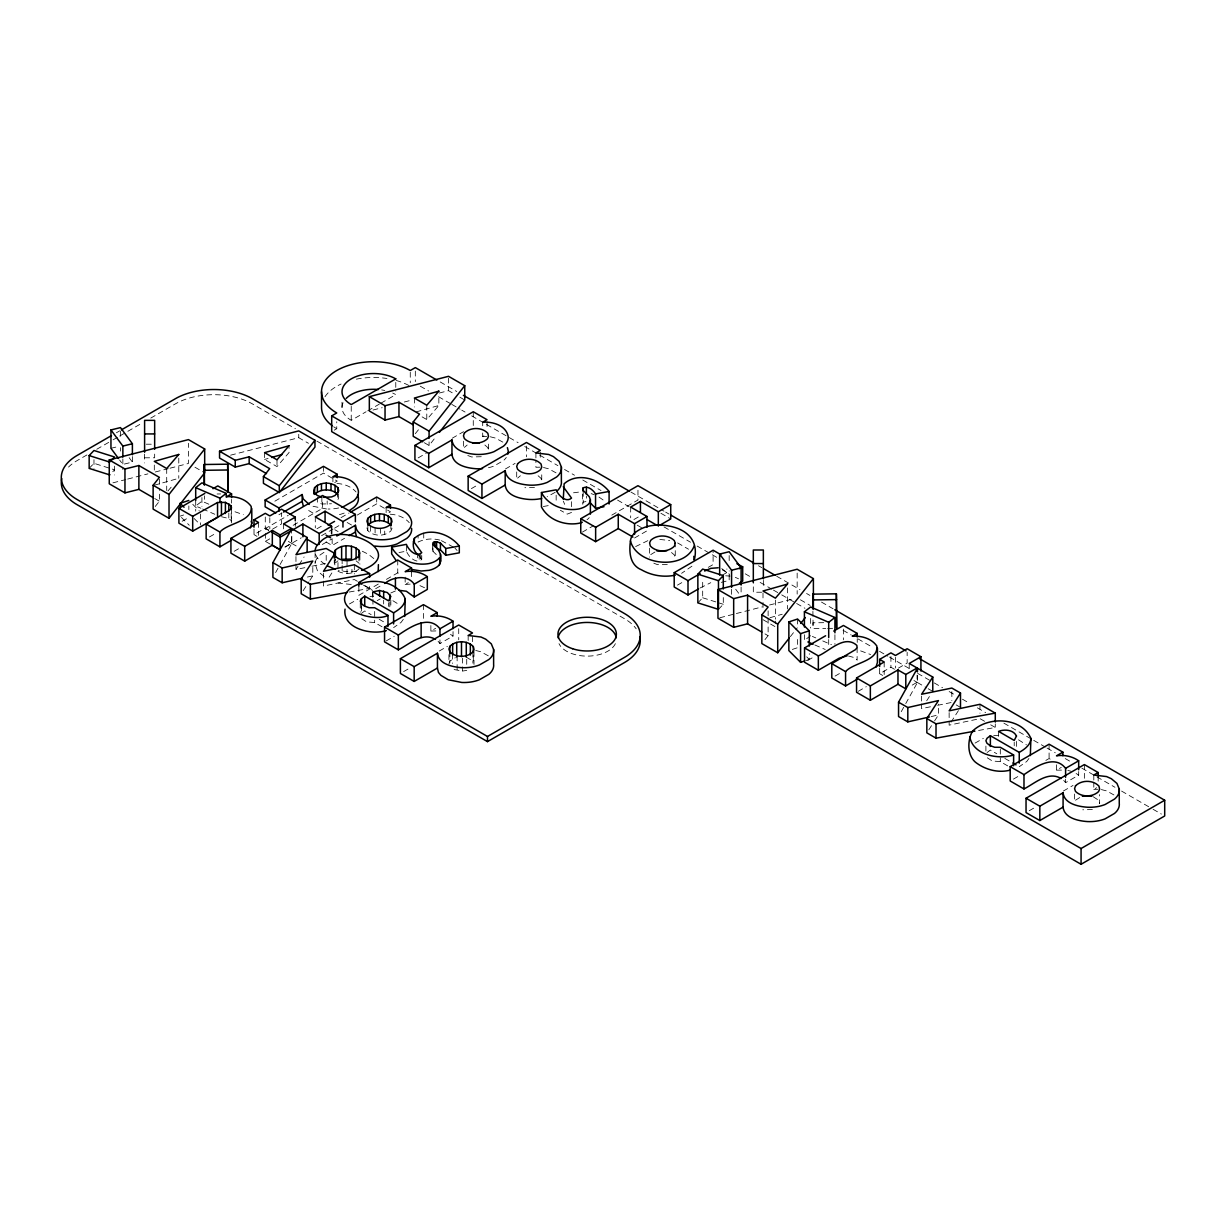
<?xml version="1.0" encoding="UTF-8"?>
<svg xmlns="http://www.w3.org/2000/svg" width="1226" height="1226" viewBox="0 0 1226 1226"><rect width="100%" height="100%" fill="white"/><g stroke="black" fill="none" stroke-linecap="round" stroke-linejoin="round"><path stroke-width="0.75" stroke-dasharray="5 3.75" d="M448.931 663.879L449.865 661.105L455.352 657.672M335.388 559.255L334.254 565.447L334.254 559.96M366.911 527.916L367.831 530.689C373.777 536.59 384.749 536.62 390.864 530.919L391.952 528.483L391.278 525.402M275.605 572.557L279.206 566.09M280.11 564.466L291.803 543.425L291.803 534.184M901.248 711.678L904.849 705.195M905.753 703.571L917.446 682.53L917.446 673.58M329.166 577.17L332.951 571.239M951.024 722.206L958.594 710.344M303.129 590.763L308.937 581.798M309.902 580.312L312.799 575.822L312.799 564.726M928.772 729.868L933.614 722.405M934.58 720.903L938.442 714.927L938.442 704.184M304.86 567.669L295.956 569.477L297.995 566.351M299.006 564.788L304.094 556.972M926.687 700.766L930.749 694.514M403.293 619.36L401.071 622.41L393.607 627.605M1028.936 758.465L1026.714 761.515L1019.25 766.71M424.319 442.739L429.085 445.482L435.996 436.686M790.372 636.616L797.283 627.819M155.227 506.491L159.411 501.235L159.411 488.392M415.292 433.682L418.449 429.744M764.978 639.635L768.12 635.696L768.12 618.486M436.272 554.55L432.977 551.332L433.422 549.156M582.764 504.3L583.208 502.124L586.396 501.465L586.396 496.101M167.916 490.967L172.743 485.343M264.586 452.655L264.586 459.444L276.999 466.6L289.06 452.532L289.06 447.429M422.127 416.886L426.786 419.568L438.847 405.484L438.847 394.741M89.161 468.393L93.973 463.305L114.585 469.819L109.758 474.906M697.855 602.855L702.682 597.767L702.682 578.641M718.467 609.368L723.294 604.28L723.294 594.717M691.924 566.182L681.595 573.324M419.169 554.29L419.169 561.079L421.744 559.485L421.744 552.681M571.531 512.437L567.224 514.123L560.374 510.292M464.393 447.383L467.167 445.038M358.957 568.879C353.609 574.381 344.567 574.565 337.978 571.301L337.978 558.474M517.617 478.109L520.391 475.765M1075.508 800.21L1080.995 796.777M335.388 562.918L337.978 560.803M650.745 554.627L655.772 551.516M810.631 635.666L804.409 640.447L804.409 634.716M361.425 613.444L364.735 610.931L371.141 614.64M987.068 752.549L990.378 750.036L996.784 753.745M555.179 492.316L547.194 496.76M323.986 552.328L320.262 554.857A27.769 16.03 0 0 0 315.097 563.608L317.565 571.132L326.162 578.12M635.635 546.566L647.834 540.681M349.425 603.974L357.701 599.284M975.068 743.094L983.344 738.389M116.409 432.763L119.673 430.878M86.939 454.938L77.115 460.608A54.005 31.171 0 0 0 68.533 467.06M96.762 449.268L111.489 440.762M113.129 439.812L118.033 436.977M119.673 436.027L126.217 432.257M127.856 431.307L142.599 422.801M150.783 418.081L175.333 403.906A54.511 31.462 0 0 1 252.418 403.906L295.42 428.732M334.223 430.157L336.752 428.702L336.752 421.698M343.081 402.772A31.493 18.191 0 0 0 351.234 420.334L366.084 411.767M367.739 410.817L379.278 404.151M380.934 403.185L395.783 394.619A31.493 18.191 0 0 0 392.688 393.056M182.138 521.28L188.62 517.541M209.416 536.988L215.975 533.203M274.854 501.189L323.48 473.113L337.257 481.082L332.905 483.596M278.93 514.751L282.026 512.974M254.012 529.065L254.012 534.613L265.276 528.115L269.812 530.72M270.348 544.206L265.383 541.34L265.383 528.529L288.279 515.318M234.166 551.302L240.664 547.547M272.724 529.034L281.49 523.977L281.49 512.882M265.383 541.34L270.287 538.52M293.183 525.31L322.591 508.315L322.591 499.166M418.158 457.896L426.265 453.206M452.195 438.249L463.535 431.69M284.984 546.934L291.436 543.21L291.436 530.26M285.122 547.133L301.289 537.8M316.936 528.774L323.434 525.004M341.043 517.633L349.149 512.958M482.692 432.977L482.692 436.563L485.588 434.878M321.595 535.655L332.951 529.111M334.56 528.176L339.433 525.356M357.256 515.073L376.704 503.84L390.481 511.809L386.129 514.322M322.3 544.497L331.602 539.118M326.024 541.953L332.154 545.493L344.552 538.321M471.382 488.622L476.255 485.818M505.418 468.976L515.135 463.367M378.298 584.082L358.85 595.3L358.85 586.151M386.389 579.392L397.745 572.849L400.795 574.611M375.662 588.695L381.715 585.2M377.179 600.648L380.198 598.901M405.162 577.155L405.162 584.48L408.335 582.641M386.175 640.937L394.266 636.263M582.396 532.115L593.828 525.51M611.805 515.119L637.964 500.024L637.964 489.266M430.862 625.521L430.862 631.068L435.644 628.31M633.919 519.533L640.432 515.778M438.08 641.29L439.95 643.573L453.038 636.018L453.038 630.47M634.562 537.984L646.976 530.827M403.63 671.603L410.112 667.864M439.291 651.021L447.383 646.347M677.457 585.139L683.939 581.4M708.245 567.362L713.103 564.558L713.103 550.213M700.107 587.99L710.789 582.672M722.114 575.27L726.895 572.511L726.895 568.925M807.796 660.385L814.279 656.646M835.075 676.093L841.618 672.308M879.655 668.354L879.655 673.733L890.919 667.22L895.455 669.825M858.185 691.341L866.307 686.652M898.367 668.139L907.148 663.082L907.148 652.324M912.236 685.104L917.079 682.315L917.079 675.143M1013.442 779.108L1019.925 775.368M1045.839 760.411L1049.088 758.526L1052.153 760.304M1056.505 764.794L1056.505 770.173L1061.287 767.415M1063.724 780.41L1065.593 782.678L1078.681 775.123L1078.681 771.552M1029.273 810.708L1035.755 806.969M1063.31 791.061L1073.026 785.452M1093.807 782.219L1093.807 789.375L1096.703 787.705M390.818 592.986L395.431 590.963M439.843 540.114C432.64 538.199 424.778 538.689 418.081 542.091L418.081 535.302M180.145 516.146L183.624 514.981M792.333 649.443L797.559 647.696L797.559 636.233M805.819 660.599L809.298 659.45L809.298 653.703M154.307 485.22L177.034 478.799M416.12 411.921L438.847 405.484M264.586 459.444L268.08 458.463M770.005 617.689L782.234 614.241M373.01 410.036L382.221 407.676M404.319 402.005L411.691 400.105M439.322 393.025L448.532 390.665L453.405 393.469M112.93 482.845L125.834 479.535M127.673 479.06L147.932 473.864M155.304 471.979L168.192 468.669M170.046 468.194L188.467 463.459L188.467 443.276M230.595 455.183L298.746 437.697L308.477 443.306M719.8 617.766L734.527 613.996M736.382 613.521L762.158 606.901M769.53 605.016L793.483 598.87M110.953 448.302L118.891 446.341M132.393 456.578L132.393 462.079L122.861 464.424L119.612 460.026M721.24 582.365L729.179 580.404L729.179 570.841M307.404 577.048L312.799 575.822M931.239 716.566L938.442 714.927M311.971 566.213L326.208 563.286L326.208 552.19M930.503 706.774L921.6 708.597L921.6 703.218M937.614 705.318L951.851 702.391M543.287 506.522L548.804 505.51M399.017 552.543L406.373 551.179C408.396 555.822 412.227 560.236 417.438 561.156L417.438 554.367M349.257 592.035L369.624 588.357L369.624 584.664M978.609 730.466L995.282 727.462L995.282 723.876M481.266 456.7L471.658 456.976L467.137 455.26M317.35 497.204L317.35 502.292L321.871 504.009L331.48 503.748M534.49 487.442L524.881 487.703M454.11 669.549L462.432 671.066L466.723 670.423M1092.366 809.528L1082.773 809.804M573.523 492.791L580.266 491.917M667.296 564.634L657.504 564.65L653.335 563.01M356.628 571.255L344.629 571.393L338.238 570.243M405.162 584.48L410.342 584.097M430.862 631.068L438.969 630.854M1056.505 770.173L1066.084 770.035M382.068 626.793L374.666 622.517L366.635 621.889L361.256 618.41M1007.711 765.898L1000.309 761.622L992.278 760.994L986.899 757.515M369.961 596.418L373.7 596.173M993.734 735.661L999.343 735.278M482.692 436.563L486.722 436.441M539.946 467.167L535.915 467.29L535.915 460.118M1093.807 789.375L1097.837 789.268M217.079 493.986L220.68 493.94M823.734 622.67L812.899 622.808L813.129 628.601L825.772 628.432M827.581 628.417L833.006 628.34M146.277 444.21L151.304 444.21M144.607 457.788L154.66 457.788L154.66 450.448M761.683 592.235L753.316 592.235L753.316 582.059M351.264 584.48L338.238 583.07M659.833 539.44L669.718 540.543M725.7 575.806L730.098 576.067M326.53 508.989L312.967 506.277M336.935 483.473C344 483.902 351.341 486.461 356.046 491.963M390.159 514.2C397.224 514.629 404.565 517.188 409.269 522.69M221.446 516.728L228.818 518.521L231.193 520.606L231.469 522.904M848.407 655.987L854.461 657.642L856.836 659.711M1067.831 770.464L1071.294 771.307M490.262 436.778L495.503 438.096L503.442 442.463M543.486 467.504L548.727 468.822L556.665 473.19M1101.377 789.59L1106.618 790.908L1114.557 795.291M475.734 650.485L480.975 651.803L488.913 656.186M860.621 650.883L870.613 654.531M234.978 511.778L243.33 514.644M702.682 597.767L723.294 604.28M591.193 493.634L594.303 494.722M441.406 540.666L453.528 547.148M1093.27 796.777L1098.956 800.471L1099.63 803.551L1099.63 794.586M466.278 657.136L473.313 661.366L473.313 655.818M812.363 636.417L815.826 637.918M822.769 640.937L831.443 644.692M814.815 644.968L825.221 649.474M208.864 504.223L201.922 501.204L195.7 506.001L200.911 508.254M202.642 509.005L214.795 514.261M735.309 577.323L738.527 578.795M419.951 585.63L424.778 587.836M721.716 568.603L729.608 574.366M312.967 513.066L305.626 508.667M677.626 542.934L688.522 549.217M362.268 551.24L368.367 554.244L375.386 559.822M1018.515 739.83L1026.453 744.872M392.872 600.725L399.477 604.832M440.195 381.945L456.777 391.523M630.854 492.024L664.017 511.165M665.672 512.131L668.982 514.046M758.511 565.738L761.821 567.653M776.748 576.266L799.965 589.66M806.585 593.491L809.911 595.407M821.512 602.104L833.113 608.801M459.888 397.209L464.746 400.028M660.906 513.265L670.729 518.95M800.409 599.79L810.141 605.414M420.303 386.205L428.594 390.987M438.54 396.734L450.141 403.431M451.796 404.396L460.087 409.178M461.742 410.143L465.068 412.059M471.688 415.875L484.96 423.537M486.615 424.502L518.123 442.678M524.743 446.509L538.015 454.172M539.67 455.122L557.907 465.65M564.542 469.481L574.488 475.228M582.779 480.01L601.016 490.538M617.597 500.116L629.199 506.813M664.017 526.919L690.544 542.229M697.165 546.06L717.072 557.539M745.255 573.814L750.22 576.695M760.166 582.427L771.782 589.124M773.437 590.089L780.058 593.92M781.728 594.871L794.984 602.533M796.639 603.483L804.93 608.28M843.059 630.287L851.35 635.083M857.985 638.899L872.912 647.512M879.532 651.343L887.823 656.14M889.494 657.09L909.385 668.584M917.676 673.365L932.588 681.978M934.258 682.928L942.533 687.725M949.169 691.556L955.805 695.372M962.441 699.203L969.061 703.034M977.352 707.816L985.643 712.612M1003.879 723.141L1032.062 739.416M1033.733 740.366L1045.334 747.063M1046.989 748.029L1055.28 752.81M1065.225 758.557L1071.861 762.388M1081.807 768.12L1114.97 787.276M1121.591 791.092L1151.444 808.332M1153.099 809.283L1161.39 814.064M722.298 569.86L726.895 572.511M913.937 680.507L917.079 682.315M917.446 682.53L926.657 687.847M928.189 688.736L932.787 691.387M956.173 704.889L960.494 707.387M984.57 721.286L979.972 718.635L949.139 725.164L949.139 719.785M990.685 724.811L995.282 727.462M637.183 525.172L643.711 528.942M879.655 673.733L882.674 675.465M1004.814 758.373L1011.22 762.082M763.001 619.666L775.414 626.838L775.414 621.107M764.963 633.873L768.12 635.696M316.921 441.145L624.54 618.747A53.592 30.941 0 0 1 636.156 628.785M347.173 522.506L353.732 526.291M334.836 529.709L338.085 531.578M194.949 467.213L204.681 472.822M288.294 541.402L291.436 543.21M291.803 543.425L297.949 546.965M357.394 581.293L354.329 579.53L323.495 586.059L323.495 580.511M365.041 585.706L369.624 588.357M265.383 528.529L268.693 530.429M363.448 585.139L372.627 590.442M254.012 534.613L257.016 536.36M379.171 619.268L385.577 622.977M154.675 498.507L159.411 501.235M1076.121 773.514L1078.681 775.123M450.478 634.409L453.038 636.018M324.89 564.45L317.565 558.305L315.572 554.612M598.993 497.066L604.755 501.127M671.496 552.528L674.315 554.918L675.265 557.738L675.265 545.202M356.122 560.818L358.942 563.209M538.091 475.749L541.064 478.37L541.739 481.45L541.739 472.485M484.868 445.023L487.841 447.643L488.515 450.724L488.515 441.758M806.693 656.83L809.298 659.45M192.758 504.346L199.286 510.874M194.076 518.46L199.286 523.686M181.448 517.449L189.279 525.28M418.572 554.98L421.744 559.485M454.969 548.16L457.129 550.505M735.677 589.2L741.102 596.541M129.144 457.681L132.393 462.079M563.27 501.097L564.68 504.33M338.054 494.676L338.728 497.756L337.64 500.193L337.64 493.404M1098.159 776.119L1098.159 781.483M1093.807 775.047L1093.807 780.426M1084.366 764.564L1084.366 778.908M1074.589 794.019L1074.589 801.191M1065.593 779.092L1065.593 782.678M1049.088 744.197L1049.088 758.526M1016.477 741.408L1016.477 748.565M1014.224 742.22L1014.224 745.791M1000.309 749.086L1000.309 761.622M998.592 731.401L998.592 736.765M985.903 746.082L985.903 751.461M979.972 704.291L979.972 713.256M951.851 691.648L951.851 700.613M949.139 712.628L949.139 717.992M921.6 696.046L921.6 701.425M909.232 663.45L909.232 668.829M895.455 657.289L895.455 668.032M890.919 656.462L890.919 667.22M884.176 662.009L884.176 674.545M857.235 638.807L857.235 642.393M857.112 647.68L857.112 660.232M843.442 629.045L843.442 639.803M834.921 634.731L834.921 644.278M828.699 639.512L828.699 647.159M812.899 611.345L813.129 628.601M810.631 618.456L810.631 628.019M797.559 619.023L797.559 626.67M797.161 573.078L797.161 594.104M787.475 587.898L787.475 608.924M775.414 600.081L775.414 619.191M768.12 610.839L768.12 616.571M763.354 580.373L763.354 588.848M763.001 592.909L763.001 600.556M763.001 602.472L763.001 610.119M741.102 586.978L741.102 594.625M731.57 589.323L731.57 595.054M729.179 555.562L729.179 561.293M649.611 548.206L649.611 557.156M630.67 507.074L630.67 517.832M583.208 491.365L583.208 502.124M582.442 494.078L582.442 503.043M571.531 501.695L571.531 507.074M556.16 495.181L556.16 502.338M540.268 452.225L540.268 459.398M535.915 452.946L535.915 458.325M526.49 446.065L526.49 456.808M516.698 471.933L516.698 479.09M487.044 421.499L487.044 428.671M482.692 422.219L482.692 425.805M473.987 651.496L473.987 664.446M473.267 411.752L473.267 426.081M472.899 652.079L472.899 663.174M472.516 636.662L472.516 642.209M468.163 635.482L468.163 641.029M466.723 659.327L466.723 664.875M463.474 441.191L463.474 448.364M462.432 658.117L462.432 671.066M458.723 628.708L458.723 639.803M457.129 655.895L457.129 670.683M452.609 654.194L452.609 663.435M449.85 651.849L449.85 662.944M448.931 654.623L448.931 662.025M448.532 378.114L448.532 390.665M439.95 639.88L439.95 643.573M432.977 547.945L432.977 551.332M432.655 544.988L432.655 550.076M429.085 441.896L429.085 445.482M426.786 405.239L426.786 419.568M423.736 533.034L423.736 539.823M423.445 604.633L423.445 619.421M420.748 553.692L420.748 560.481M415.323 371.095L415.323 381.592M414.373 398.067L414.373 407.032M411.522 571.653L411.522 577.139M410.266 372.275L410.266 382.757M406.373 546.076L406.373 551.179M397.745 560.021L397.745 572.849M395.783 382.374L395.783 391.125M390.864 524.13L390.864 530.919M390.833 600.158L390.833 607.56M389.807 601.843L389.807 607.391M388.581 602.702L388.581 606.41M386.129 507.533L386.129 512.621M384.703 531.073L384.703 534.475M383.661 600.28L383.661 603.974M380.397 528.314L380.397 535.103M376.704 497.051L376.704 503.84M375.095 527.946L375.095 534.735M374.666 611.422L374.666 622.517M372.949 591.836L372.949 597.384M372.949 599.223L372.949 604.77M372.627 592.265L372.627 597.767M370.574 526.23L370.574 533.019M367.831 525.602L367.831 530.689M361.425 606.058L361.425 611.605M361.256 603.621L361.256 611.008M360.26 602.993L360.26 612.249M359.892 555.056L359.892 564.205M358.957 556.052L358.957 563.378M354.329 564.742L354.329 573.983M351.939 569.278L351.939 572.94M351.234 406.342L351.234 420.334M347.035 560.665L347.035 573.492M342.008 402.235L342.008 407.476M342.131 560.129L342.131 563.791M342.131 565.615L342.131 572.94M334.913 555.792L334.913 564.941M332.905 476.807L332.905 481.895M332.154 538.689L332.154 545.493M327.173 500.99L327.173 504.376M323.48 466.324L323.48 473.113M323.495 573.109L323.495 578.657M321.871 497.22L321.871 504.009M315.297 516.882L315.297 527.87M315.097 552.62L315.097 563.608M298.746 434.295L298.746 437.697M295.956 556.543L295.956 562.09M295.956 563.945L295.956 569.477M295.282 522.69L295.282 526.383M283.589 523.885L283.589 529.433M276.999 459.811L276.999 466.6M269.812 517.786L269.812 528.881M265.276 517.02L265.276 528.115M258.533 522.445L258.533 535.379M231.576 499.411L231.576 503.104M231.469 508.116L231.469 521.065M231.193 513.219L231.193 520.606M228.818 512.974L228.818 518.521M204.42 495.871L204.42 499.304M201.922 497.541L201.922 506.369M200.589 514.016L200.589 524.989M195.7 500.484L195.7 511.15M188.85 505.924L188.85 509.587M178.781 458.11L178.781 478.293M166.705 468.531L166.705 490.538M159.411 479.213L159.411 486.553M154.307 465.037L154.307 470.539M144.607 454.11L144.607 462.938M122.861 458.922L122.861 469.589M120.485 431.261L120.485 438.601M120.485 447.674L120.485 451.107M114.585 466.156L114.585 474.983M93.973 459.643L93.973 468.47M336.752 428.702A51.967 30.006 0 0 1 333.702 426.771M324.982 396.734A51.967 30.006 0 0 1 341.104 384.014M356.352 379.156A51.967 30.006 0 0 1 386.956 378.497M396.075 380.443A51.967 30.006 0 0 1 410.266 386.267M381.669 389.914A31.493 18.191 0 0 1 384.795 390.496M615.375 643.65A29.179 16.842 0 0 1 587.177 656.125A29.179 16.842 0 0 1 558.995 643.65M344.184 513.066A27.125 15.662 0 0 1 338.667 514.767M338.667 507.962A27.125 15.662 0 0 1 328.093 509.035M488.454 467.719A27.125 15.662 0 0 0 493.971 466.033L503.38 460.624A27.217 15.708 0 0 0 506.292 457.482M589.246 517.633A19.677 11.371 0 0 1 586.993 519.747"/><path stroke-width="1.5" d="M231.576 497.557L231.576 493.863L226.687 496.699C235.653 496.024 245.798 498.783 251.161 506.399C253 521.755 227.53 523.042 219.929 532.053L206.152 524.084L206.152 538.873L219.929 546.842L231.484 540.16M251.79 508.483L251.79 523.272L250.334 527.992M857.235 637.014L857.235 633.428L852.331 636.263C861.296 635.589 871.441 638.348 876.805 645.964C878.644 661.32 853.173 662.607 845.572 671.603L831.795 663.649L831.795 677.978L845.572 685.947L857.143 679.265M387.983 615.421C373.761 622.9 330.039 609.061 349.425 589.185C365.762 576.756 396.611 578.626 405.27 598.886C404.902 605.583 398.894 609.736 393.607 612.816L364.735 596.143L361.425 598.656L360.26 601.154L361.256 603.621L364.383 606.058L369.103 607.713L374.666 607.728L387.983 615.421L387.983 626.517M404.687 616.448L405.27 598.886M1010.316 770.097C998.255 773.299 985.076 769.729 975.36 762.143C967.053 754.94 967.437 740.197 972.448 731.248C987.987 715.754 1021.687 717.271 1030.913 738.435C1030.545 745.147 1024.538 749.301 1019.25 752.381L990.378 735.707L987.068 738.221L985.903 740.703L986.899 743.171L990.026 745.623L994.746 747.278L1000.309 747.293L1013.626 754.986L1013.626 765.744M1030.33 755.553L1030.913 738.435M378.19 571.592L378.405 564.65M694.238 545.861C684.614 570.795 636.984 565.738 630.455 540.972A27.769 16.03 0 0 1 635.635 532.222C645.642 524.483 659.404 523.793 671.342 526.506C688.292 530.337 698.943 541.923 694.238 560.205L693.778 556.343M418.572 554.98C412.901 551.455 412.288 544.145 414.357 538.367C427.583 526.49 449.222 533.187 459.306 546.045L459.306 552.834L445.758 555.286L440.425 549.876L436.609 548.512L436.609 541.723L433.422 542.367L432.977 544.543C439.552 549.003 443.122 557.11 439.475 564.665A19.677 11.371 0 0 1 429.039 570.335L421.208 571.01L411.875 569.477M563.27 499.304L564.144 483.78C577.369 471.918 599.008 478.6 609.092 491.473L609.092 504.009M345.042 609.123C342.1 628.494 371.509 635.42 386.328 630.608M313.687 493.802L314.607 487.626C320.691 481.557 332.154 481.557 338.054 487.887L338.728 490.967L335.066 495.488L331.48 496.959L323.649 497.342M367.831 518.353L366.911 521.127L367.831 523.9C373.777 529.801 384.749 529.831 390.864 524.13L391.952 521.694L391.278 518.613C385.378 512.284 373.915 512.284 367.831 518.353L367.831 525.142C373.915 519.073 385.378 519.088 391.278 525.402L391.278 518.613M439.475 564.665L440.609 554.428M449.865 646.317L448.931 649.09L449.85 651.849C455.811 657.764 466.784 657.78 472.899 652.079L473.987 649.642L473.313 646.562C467.412 640.248 455.949 640.233 449.865 646.317L449.865 653.703M604.004 506.721L595.545 508.254L595.545 493.909C593.139 490.002 588.02 485.634 583.208 487.779L582.764 489.971L589.277 496.729L590.396 499.84L589.262 503.304A19.677 11.371 0 0 1 578.825 508.959C564.834 511.564 548.16 505.618 541.448 492.53L556.16 489.802C558.121 495.105 565.83 503.166 571.531 498.108L563.27 486.753M334.254 552.635L335.388 550.106C341.625 544.252 352.858 544.375 358.942 550.382L359.892 553.217L358.957 556.052C352.72 562.274 340.966 562.274 334.913 555.792L334.254 552.635L334.254 558.121M875.977 667.097L877.433 662.377L877.433 648.048M301.994 578.274L282.164 582.764L272.908 577.415L272.908 562.627L291.803 528.636L307.144 537.494L307.144 552.282M929.431 716.98L907.807 721.869L898.551 716.536L898.551 702.192L917.446 668.201L932.787 677.058L932.787 691.387M307.144 537.494L295.956 554.688L326.208 548.497L334.851 553.478L323.495 571.27L354.329 564.742L369.624 573.569L369.624 577.262M932.787 677.058L921.6 694.253L951.851 688.062L960.494 693.042L949.139 710.835L979.972 704.291L995.282 713.134L995.282 722.083M347.402 592.373L310.377 599.054L301.198 593.752L301.198 578.963L312.799 561.033L282.164 567.975L272.908 562.627M974.9 731.14L936.02 738.159L926.841 732.857L926.841 718.528L938.442 700.598L907.807 707.54L898.551 702.192M109.252 459.934L124.96 469.006L138.875 465.528L159.411 477.374L153.127 485.266L153.127 509.127L169.019 518.291L169.019 494.43L204.681 448.977L188.467 439.613L109.252 459.934L109.252 483.795L124.96 492.867L138.875 489.373L153.097 497.587M169.019 518.291L204.681 472.822L204.681 448.977M219.546 451.229L235.254 460.302L249.169 456.823L269.705 468.669L263.421 476.562L263.421 483.35L279.298 492.515L279.298 485.726L314.959 440.272L298.746 430.908L219.546 451.229L219.546 458.018L235.254 467.091L249.169 463.612L266.548 473.634M279.298 492.515L314.959 447.061L314.959 440.272M429.085 438.326L429.085 431.154L464.746 385.684L448.532 376.321L369.332 396.642L369.332 410.986L385.041 420.058L398.956 416.579L413.177 424.778M439.444 432.288L464.746 400.028L464.746 385.684M717.961 589.568L733.669 598.64L747.584 595.162L768.12 607.023L761.836 614.9L761.836 643.573L777.713 652.753L777.713 624.08L813.39 578.611L797.161 569.247L717.961 589.568L717.961 618.241L733.669 627.314L747.584 623.835L761.806 632.049M777.713 652.753L789.222 638.087M800.731 623.421L805.329 617.552M422.74 441.82L413.208 436.318L413.208 421.974L419.491 414.097L398.956 402.235L385.041 405.714L369.332 396.642M109.758 474.906L89.161 468.393L89.161 455.582L93.973 450.494L114.585 457.007L110.968 460.823M723.294 575.607L718.467 580.695L718.467 609.368L697.855 602.855L697.855 574.182L702.682 569.094L723.294 575.607L723.294 588.986M338.054 494.676C332.154 488.346 320.691 488.346 314.607 494.415L314.607 487.626M195.7 500.484L195.7 487.641L201.922 482.86L226.212 493.388L226.212 497.066M219.99 501.848L219.99 498.17L226.212 493.388M804.409 627.068L804.409 611.774L810.631 606.993L834.921 617.521L834.921 632.815M828.699 637.597L828.699 622.302L834.921 617.521M349.349 510.583L353.594 507.656A27.217 15.708 0 0 0 358.36 497.603L357.609 494.66M111.489 435.598L77.115 455.444A54.005 31.171 0 0 0 77.115 499.534L487.488 736.474L624.54 657.351A53.592 30.941 0 0 0 624.54 613.582L252.418 398.741A54.511 31.462 0 0 0 175.333 398.741L121.313 429.928M919.331 658.577L1164.7 800.241L1164.7 815.98L1081.071 864.269L331.694 431.629L331.694 415.875L336.752 412.963A51.967 30.006 0 0 1 336.752 370.513A51.967 30.006 0 0 1 410.266 370.513L415.323 367.601L436.885 380.045M206.152 524.084L229.798 510.093L231.469 508.116L231.193 505.817L225.415 502.384L217.538 502.522L217.538 517.311L192.697 531.103L178.904 523.15L178.904 508.361L204.834 493.388M212.941 488.714L217.799 485.91L231.576 493.863M178.904 508.361L192.697 516.315L217.538 502.522M275.865 512.989L265.138 506.798L265.138 500.009L323.48 466.324L337.257 474.293L337.257 477.68M254.012 527.226L254.012 519.824L265.276 513.326L269.812 515.931L281.49 509.188L295.282 517.142L295.282 520.835M265.138 500.009L278.93 507.962L302.178 494.538L303.19 498.936L309.213 504.453M337.257 474.293L332.905 476.807C342.759 476.04 356.076 479.887 358.36 490.814A27.217 15.708 0 0 1 353.594 500.867L344.184 506.277A27.125 15.662 0 0 1 341.518 507.212M280.156 549.723L272.325 545.187L244.694 561.14L230.917 553.171L230.917 538.383L258.533 522.445L254.012 519.824M283.574 512.07L302.178 501.327L302.178 494.538M289.903 514.368L322.591 495.503L355.371 514.414L355.371 521.74M414.924 445.421L473.267 411.752L487.044 419.706L482.692 422.219C492.545 421.453 505.863 425.299 508.146 436.226A27.217 15.708 0 0 1 503.38 446.279L493.971 451.689A27.125 15.662 0 0 1 476.316 454.417C467.198 453.789 453.145 450.938 451.965 439.95L428.717 453.39L414.924 445.421L414.924 459.765L428.717 467.719L451.965 454.294L451.965 439.95M230.917 538.383L244.694 546.352L272.325 530.398L280.156 534.919L280.264 549.938L272.003 545.156M295.282 517.142L283.589 523.885L291.436 528.421L280.156 534.919M331.602 533.616L331.602 526.291L319.204 533.463L302.899 524.054L280.264 537.111L272.003 532.345M355.371 514.414L342.958 521.586L325.074 511.242L315.297 516.882L331.602 526.291M328.078 525.126L334.56 521.387M350.774 512.024L376.704 497.051L390.481 505.02L390.481 508.407M336.798 536.007L355.402 525.264C356.582 536.252 370.635 539.103 379.769 539.716A27.125 15.662 0 0 0 397.408 537.003L406.817 531.594A27.217 15.708 0 0 0 411.584 521.54C409.3 510.614 395.983 506.767 386.129 507.533L390.481 505.02M349.211 535.639L355.402 532.053L355.402 525.264M468.148 476.148L481.941 484.117L505.189 470.692L505.189 485.021L481.941 498.446L468.148 490.492L468.148 476.148L526.49 442.479L540.268 450.432L535.915 452.946L548.727 454.478L553.462 456.639L559.056 461.313L561.37 466.968L561.37 481.297A27.217 15.708 0 0 1 556.604 491.35M358.85 586.151L358.85 582.488L397.745 560.021L411.522 567.99L411.522 571.653M384.734 583.453C393.086 576.818 407.277 574.35 414.25 584.174L414.25 597.001L427.322 589.445L427.322 576.618C420.947 572.082 412.855 570.473 405.162 571.668L411.522 567.99M414.25 584.174L427.322 576.618M435.491 639.39C422.464 631.605 409.269 644.278 398.343 649.841L384.55 641.872L384.55 627.084L423.445 604.633L437.238 612.602L437.238 616.295M632.938 537.049L618.256 528.575L595.637 541.647L580.756 533.049L580.756 518.721L637.964 485.68L670.729 504.606L670.729 518.95L659.879 525.218M384.55 627.084L398.343 635.053C409.346 627.681 428.717 614.18 439.95 628.785L439.95 636.171M437.238 612.602L430.862 616.28C438.556 615.084 446.647 616.693 453.038 621.23L453.038 628.631M580.756 518.721L595.637 527.303L618.256 514.246L634.562 523.655L646.976 516.483L646.976 527.241M670.729 504.606L658.331 511.763L640.432 501.434L630.67 507.074L646.976 516.483M439.95 628.785L453.038 621.23M400.396 658.684L458.723 624.999L472.516 632.968L468.163 635.482L480.975 637.014L485.711 639.175L491.304 643.849L493.618 649.489L493.618 664.293A27.217 15.708 0 0 1 488.837 674.331L479.443 679.74A27.125 15.662 0 0 1 461.788 682.468L448.21 679.74L440.885 675.342L438.433 672.415L437.437 668.017L437.437 653.213L414.173 666.653L400.396 658.684L400.396 673.472L414.173 681.441L437.437 668.017M698.59 588.863L688.001 594.962L674.208 587.009L674.208 572.665L713.103 550.213L720.765 554.642M674.208 572.665L688.001 580.634L700.107 573.645M739.416 568.695L742.695 566.81L736.918 563.73M739.416 583.04L742.695 581.155L742.695 566.81M61.76 478.584A54.005 31.171 0 0 0 77.115 504.698L487.488 741.623L624.54 662.5A53.592 30.941 0 0 0 639.773 636.585M847.089 655.833L839.166 658.193L818.34 670.224L804.547 662.255L804.547 647.926L825.619 635.758M833.711 631.083L843.442 625.459L857.235 633.428M804.547 647.926L818.34 655.879C829.389 651.312 844.423 634.179 856.836 645.382L857.112 647.68L855.442 649.657L831.795 663.649M879.655 666.561L879.655 659.389L890.919 652.876L895.455 655.496L907.148 648.738L920.925 656.707L920.925 671.036M917.079 671.557L917.079 667.986L905.799 674.484L905.799 688.828L897.968 684.292L870.353 700.245L856.56 692.292L856.56 677.947L884.176 662.009L879.655 659.389M856.56 677.947L870.353 685.901L897.968 669.963L905.799 674.484M920.925 656.707L909.232 663.45L917.079 667.986M1061.134 778.51C1048.107 770.71 1034.913 783.383 1023.986 788.946L1010.193 780.993L1010.193 766.648L1049.088 744.197L1062.881 752.151L1062.881 755.737M1010.193 766.648L1023.986 774.617C1034.989 767.231 1054.36 753.729 1065.593 768.35L1065.593 777.299M1062.881 752.151L1056.505 755.829C1064.199 754.649 1072.29 756.258 1078.681 760.794L1078.681 769.759M1065.593 768.35L1078.681 760.794M1026.039 798.249L1039.832 806.202L1063.08 792.778L1063.08 807.122L1039.832 820.546L1026.039 812.593L1026.039 798.249L1084.366 764.564L1098.159 772.533L1098.159 776.119M1098.159 772.533L1093.807 775.047L1106.618 776.579L1111.354 778.74L1116.947 783.414L1119.261 789.054L1119.261 803.398A27.217 15.708 0 0 1 1114.495 813.436L1105.086 818.861A27.125 15.662 0 0 1 1087.431 821.573C1078.313 820.945 1064.26 818.094 1063.08 807.122M331.694 415.875L1081.071 848.53L1164.7 800.241M704.644 571.025L710.789 568.343L718.175 567.776M180.145 508.821L180.145 503.334L188.85 500.438M804.087 661.182L800.593 662.346L788.854 650.592L788.854 621.919L797.559 619.023L809.298 630.777L809.298 646.071M788.854 621.919L800.593 633.673L809.298 630.777M361.609 570.305C410.342 552.558 340.123 519.487 320.262 542.03A27.769 16.03 0 0 0 315.097 550.78M271.59 457.467L282.072 454.509M118.539 458.555L110.953 448.302L110.953 429.943L120.485 427.598L132.393 443.735L132.393 454.739M110.953 429.943L122.861 446.08L132.393 443.735M719.647 575.101L719.647 554.075L729.179 551.731L741.102 567.868L741.102 585.063M719.647 554.075L731.57 570.213L741.102 567.868M1013.626 754.986C998.301 760.013 972.693 754.925 969.797 736.688M675.311 575.147C663.894 577.599 651.65 575.622 641.52 569.829C629.689 565.063 628.923 551.93 630.455 540.972M395.952 560.267L391.661 553.907L391.661 547.118L406.373 544.375C408.335 549.692 416.043 557.753 421.744 552.681L413.484 541.34M595.545 493.909L609.092 491.473M436.609 541.723L440.425 543.087L445.758 548.497L459.306 546.045M301.198 578.963L310.377 584.266L369.624 573.569M926.841 718.528L936.02 723.83L995.282 713.134M351.464 546.229L351.464 559.056L341.625 559.317L341.625 546.505M656.983 551.026L666.837 550.765M472.838 443.245L479.213 443.245M1082.359 796.241L1091.922 796.241M379.6 590.503L372.949 591.836L388.581 600.863L390.833 596.464L387.355 592.556L379.6 590.503L379.6 596.035M204.19 484.684L204.19 464.501L227.684 464.194L227.913 492.009M204.19 464.501L204.42 470.294L227.913 469.987M813.129 609.491L812.899 594.135L836.393 593.828L836.622 628.294L836.393 593.828M836.622 599.621L813.129 599.928L812.899 594.135M144.607 433.927L154.66 433.927M753.316 563.562L763.354 563.562M399.17 590.319L406.342 591.239L414.25 597.001M374.849 546.06L379.769 546.505A27.125 15.662 0 0 0 397.408 543.792L406.817 538.383A27.217 15.708 0 0 0 411.584 528.329M697.855 574.182L718.467 580.695M89.161 455.582L109.758 462.095M335.158 569.232L327.633 566.029M321.871 497.22L317.35 495.503L314.607 493.174L313.687 490.4M804.409 611.774L828.699 622.302M807.873 641.949L813.083 644.217M195.7 487.641L219.99 498.17M463.397 395.354L629.199 491.074M670.637 514.997L753.546 562.857M763.491 568.603L775.093 575.3M834.783 609.766L906.06 650.914M646.945 519.533L656.707 525.172M761.836 614.9L777.713 624.08M1012.829 763.001L1016.032 764.855M413.208 421.974L429.085 431.154M263.421 476.562L279.298 485.726M326.024 535.164L330.622 537.816M307.787 539.685L317.565 545.34M358.85 582.488L361.915 584.25M153.127 485.266L169.019 494.43M590.212 502.844L595.545 508.254M180.145 503.334L184.069 507.242M391.661 547.118C398.373 560.205 415.047 566.151 429.039 563.546A19.677 11.371 0 0 0 439.46 557.876M356.414 536.452L355.402 532.053M303.19 505.725L302.178 501.327M439.49 558.106L440.609 561.217M251.161 521.203L251.79 523.272M507.395 447.628L508.146 450.57A27.217 15.708 0 0 1 507.87 454.126M1063.08 792.778C1064.26 803.766 1078.313 806.616 1087.431 807.229A27.125 15.662 0 0 0 1105.086 804.517L1114.495 799.107A27.217 15.708 0 0 0 1119.261 789.054M505.189 470.692C506.369 481.665 520.422 484.515 529.54 485.144A27.125 15.662 0 0 0 547.194 482.416L556.604 477.006A27.217 15.708 0 0 0 561.37 466.968M505.189 485.021C506.369 496.009 520.422 498.859 529.54 499.472A27.125 15.662 0 0 0 541.677 498.461M451.965 454.294C453.145 465.267 467.198 468.133 476.316 468.746A27.125 15.662 0 0 0 482.569 468.623M437.437 653.213C438.617 664.201 452.67 667.051 461.788 667.664A27.125 15.662 0 0 0 479.443 664.952L488.852 659.542A27.217 15.708 0 0 0 493.618 649.489M227.852 492.392L227.684 464.194M1081.071 848.53L1081.071 864.269M1039.832 806.202L1039.832 820.546M1023.986 774.617L1023.986 788.946M1019.25 752.381L1019.25 763.124M990.378 735.707L990.378 746.45M960.494 693.042L960.494 707.387M936.02 723.83L936.02 738.159M917.446 668.201L917.446 671.787M907.807 707.54L907.807 721.869M897.968 669.963L897.968 684.292M870.353 685.901L870.353 700.245M845.572 671.603L845.572 685.947M818.34 655.879L818.34 670.224M813.39 578.611L813.39 607.284M800.593 633.673L800.593 662.346M763.354 578.856L763.354 549.999L753.316 549.999L753.316 582.672M747.584 595.162L747.584 623.835M733.669 598.64L733.669 627.314M731.57 570.213L731.57 587.407M688.001 580.634L688.001 594.962M658.331 511.763L658.331 526.107M640.432 501.434L640.432 512.192M634.562 523.655L634.562 534.398M618.256 514.246L618.256 528.575M595.637 527.303L595.637 541.647M590.396 499.84L590.396 514.184M586.396 487.136L586.396 494.308M583.208 487.779L583.208 491.365M541.448 492.53L541.448 506.874C548.16 519.962 564.834 525.908 578.825 523.303A19.677 11.371 0 0 0 582.335 522.23M487.488 736.474L487.488 741.623M481.941 484.117L481.941 498.446M473.313 646.562L473.313 652.109M470.34 643.957L470.34 655.052M466.278 642.347L466.278 657.136M461.497 641.811L461.497 656.6M456.716 642.347L456.716 657.136M452.639 643.957L452.639 655.052M445.758 548.497L445.758 555.286M440.425 543.087L440.425 549.876M434.939 541.785L434.939 546.873M433.422 542.367L433.422 545.754M428.717 453.39L428.717 467.719M421.131 622.762L421.131 637.551M414.357 538.367L414.357 541.754M414.173 666.653L414.173 681.441M398.956 402.235L398.956 416.579M398.343 635.053L398.343 649.841M395.431 578.151L395.431 589.139M393.607 612.816L393.607 623.911M389.807 594.457L389.807 600.004M388.305 516.008L388.305 522.797M385.041 405.714L385.041 420.058M384.244 514.399L384.244 521.188M383.661 591.039L383.661 598.426M379.462 513.863L379.462 520.652M374.681 514.399L374.681 521.188M370.604 516.008L370.604 522.797M364.735 596.143L364.735 605.383M361.425 598.656L361.425 604.203M358.942 550.382L358.942 557.723M356.122 548.007L356.122 558.995M345.993 545.846L345.993 558.673M342.958 521.586L342.958 527.073M338.054 487.887L338.054 492.975M335.388 550.106L335.388 557.432M335.081 485.266L335.081 492.055M334.851 553.478L334.851 557.186M331.02 483.657L331.02 490.461M326.239 483.121L326.239 489.91M325.074 511.242L325.074 522.23M321.534 391.738L321.534 407.476A51.967 30.006 0 0 0 332.277 425.744M321.457 483.672L321.457 490.461M319.204 533.463L319.204 544.451M317.381 485.281L317.381 492.07M310.377 584.266L310.377 599.054M302.899 524.054L302.899 536.865M282.164 567.975L282.164 582.764M278.93 507.962L278.93 511.365M272.325 530.398L272.325 545.187M249.169 456.823L249.169 463.612M244.694 546.352L244.694 561.14M235.254 460.302L235.254 467.091M231.193 505.817L231.193 509.51M228.818 503.733L228.818 511.135M225.415 502.384L225.415 513.479M221.446 501.94L221.446 514.874M219.929 532.053L219.929 546.842M204.42 470.294L204.42 484.975M192.697 516.315L192.697 531.103M154.66 449.298L154.66 420.365L144.607 420.365L144.607 452.271M138.875 465.528L138.875 489.373M124.96 469.006L124.96 492.867M122.861 446.08L122.861 457.083M346.222 398.389A31.493 18.191 0 0 1 378.436 389.516M558.106 637.811A29.179 16.842 0 0 1 587.177 622.44A29.179 16.842 0 0 1 616.249 637.811M1016.477 736.029L1014.224 740.427L998.592 731.401C1004.492 728.98 1013.427 729.731 1016.477 736.029M675.265 543.409L674.331 546.244C668.093 552.466 656.339 552.466 650.286 545.984L649.611 542.827L650.745 540.298C656.998 534.444 668.231 534.567 674.315 540.574L675.265 543.409M464.393 433.054L463.474 435.828L464.393 438.586C470.34 444.502 481.312 444.517 487.427 438.816L488.515 436.379L487.841 433.299C481.941 426.985 470.477 426.97 464.393 433.054M517.617 463.78L516.698 466.554L517.617 469.313C523.563 475.228 534.536 475.244 540.651 469.558L541.739 467.121L541.064 464.041C535.164 457.712 523.701 457.696 517.617 463.78M1075.508 785.866L1074.589 788.64L1075.508 791.414C1081.455 797.314 1092.427 797.344 1098.542 791.644L1099.63 789.207L1098.956 786.127C1093.056 779.813 1081.593 779.797 1075.508 785.866M178.781 454.448L166.705 468.531L154.307 461.359L178.781 454.448M289.06 445.743L276.999 459.811L264.586 452.655L289.06 445.743M438.847 391.155L426.786 405.239L414.373 398.067L438.847 391.155M787.475 584.082L775.414 598.165L763.001 590.993L787.475 584.082M395.783 378.88L351.234 404.595A31.493 18.191 0 0 1 351.234 378.88A31.493 18.191 0 0 1 395.783 378.88M572.588 648.723A29.179 16.842 0 0 0 616.371 634.133A29.179 16.842 0 0 0 572.588 619.528A29.179 16.842 0 0 0 572.588 648.723"/></g></svg>
